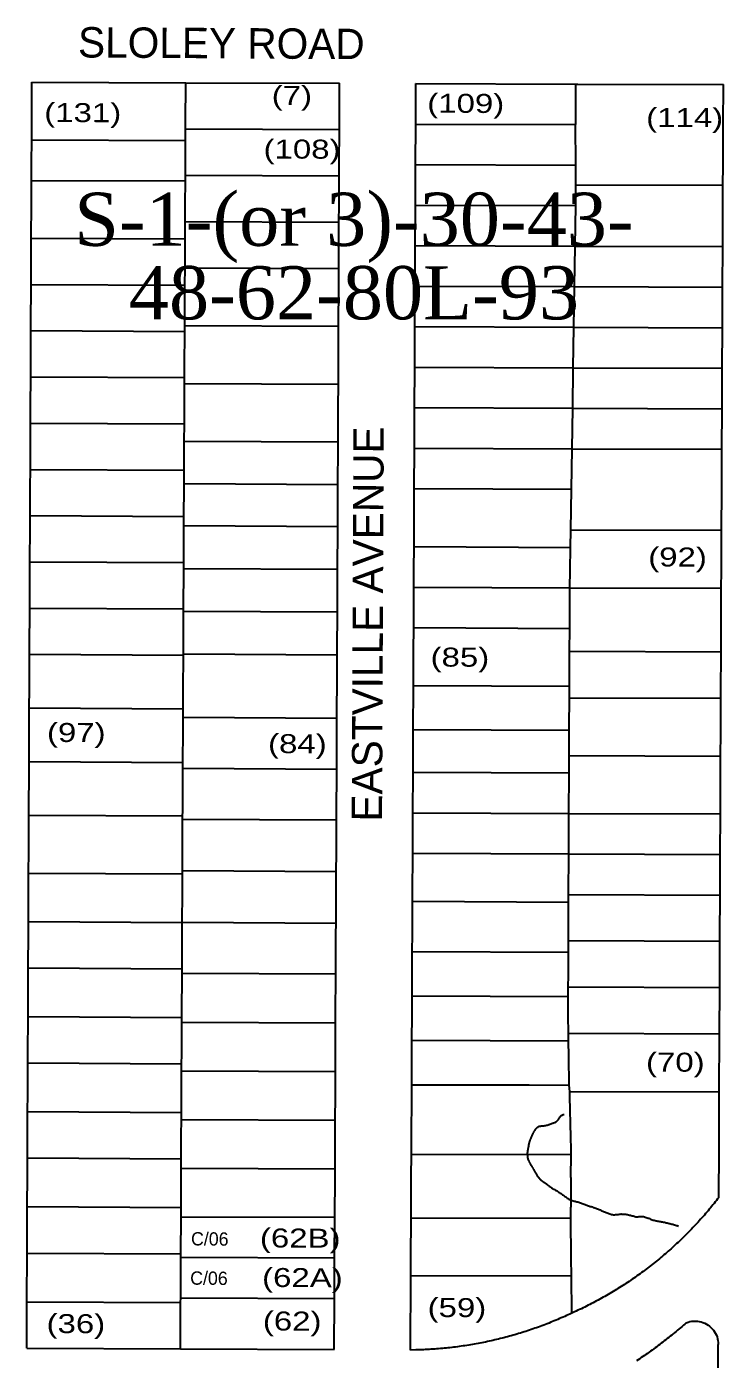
# Model space of a CAD drawing. Header units: millimetres. Extents: x 1745962 to 1749233, y 4525379 to 4529927.
# Drawn here: x 1747136.4 to 1747320, y 4527129 to 4527480.2 of the extents above; entities that cross this region are included whole.
import ezdxf
from ezdxf.enums import TextEntityAlignment as Align

# ---------------------------------------------------------------- set-up
doc = ezdxf.new("R2010")
doc.units = ezdxf.units.MM
doc.header["$LTSCALE"] = 10
doc.header["$MEASUREMENT"] = 0
for name, color, linetype in [('AROLL_ADDRESS', 44, 'Continuous'), ('AROLL_LOTS', 8, 'Continuous'), ('AROLL_ROADS', 7, 'Continuous'), ('CONSENT_AROLL', 8, 'Continuous'), ('WATER', 5, 'Continuous'), ('ZONING_STANDARDS', 140, 'Continuous')]:
    doc.layers.add(name, color=color, linetype=linetype)
doc.styles.add('DUTCH', font='dutcheb.ttf')
doc.styles.add('Univers Condensed', font='UNVR57W.TTF')
doc.styles.add('Univers Light Condensed', font='unvr47a.ttf')

msp = doc.modelspace()

# ---------------------------------------------------------------- linework, layer by layer
at = {"layer": 'AROLL_LOTS'}
for p, q in [((1747137.81, 4527454.95), (1747137.85, 4527465.6)), ((1747137.85, 4527465.6), (1747178.38, 4527465.45)), ((1747178.33, 4527454.79), (1747178.38, 4527465.45)), ((1747178.38, 4527465.45), (1747218.9, 4527465.3)), ((1747218.86, 4527454.64), (1747218.9, 4527465.3)), ((1747238.97, 4527454.56), (1747239.02, 4527465.23)), ((1747239.02, 4527465.23), (1747281.02, 4527465.06)), ((1747281.02, 4527465.06), (1747281.63, 4527465.06)), ((1747281.02, 4527465.06), (1747281.06, 4527454.41)), ((1747281.63, 4527465.06), (1747320.01, 4527464.96)), ((1747319.97, 4527454.29), (1747320.01, 4527464.96)), ((1747137.78, 4527450.38), (1747137.81, 4527454.95)), ((1747178.31, 4527450.23), (1747178.32, 4527453.27)), ((1747178.32, 4527453.27), (1747178.33, 4527454.79)), ((1747178.32, 4527453.27), (1747218.85, 4527453.11)), ((1747218.85, 4527453.11), (1747218.86, 4527454.64)), ((1747238.93, 4527443.89), (1747238.97, 4527454.56)), ((1747238.97, 4527454.56), (1747281.06, 4527454.41)), ((1747281.12, 4527443.76), (1747281.06, 4527454.41)), ((1747319.93, 4527443.62), (1747319.97, 4527454.29)), ((1747137.75, 4527444.29), (1747137.78, 4527450.38)), ((1747137.78, 4527450.38), (1747178.31, 4527450.23)), ((1747178.28, 4527444.13), (1747178.31, 4527450.23)), ((1747218.81, 4527443.97), (1747218.85, 4527453.11)), ((1747137.74, 4527439.72), (1747137.75, 4527444.29)), ((1747178.28, 4527441.08), (1747178.28, 4527444.13)), ((1747218.8, 4527440.93), (1747218.81, 4527443.97)), ((1747238.88, 4527433.23), (1747238.93, 4527443.89)), ((1747238.93, 4527443.89), (1747281.12, 4527443.76)), ((1747281.12, 4527438.55), (1747281.12, 4527443.76)), ((1747319.9, 4527438.44), (1747319.93, 4527443.62)), ((1747137.71, 4527433.64), (1747137.74, 4527439.72)), ((1747137.74, 4527439.72), (1747178.27, 4527439.57)), ((1747178.24, 4527433.47), (1747178.27, 4527439.57)), ((1747178.27, 4527439.57), (1747178.28, 4527441.08)), ((1747178.28, 4527441.08), (1747218.8, 4527440.93)), ((1747218.76, 4527433.31), (1747218.8, 4527440.93)), ((1747281.12, 4527438.55), (1747319.9, 4527438.44)), ((1747281.12, 4527433.09), (1747281.12, 4527438.55)), ((1747319.88, 4527432.95), (1747319.9, 4527438.44)), ((1747137.67, 4527424.51), (1747137.71, 4527433.64)), ((1747178.22, 4527428.91), (1747178.24, 4527433.47)), ((1747218.74, 4527428.74), (1747218.76, 4527433.31)), ((1747238.84, 4527422.56), (1747238.88, 4527433.23)), ((1747238.88, 4527433.23), (1747281.12, 4527433.09)), ((1747281.01, 4527422.41), (1747281.12, 4527433.09)), ((1747319.84, 4527422.28), (1747319.88, 4527432.95)), ((1747178.2, 4527424.34), (1747178.22, 4527428.91)), ((1747178.22, 4527428.91), (1747218.74, 4527428.74)), ((1747218.72, 4527422.65), (1747218.74, 4527428.74)), ((1747137.62, 4527412.34), (1747137.67, 4527422.99)), ((1747137.67, 4527424.51), (1747178.2, 4527424.34)), ((1747137.67, 4527422.99), (1747137.67, 4527424.51)), ((1747178.17, 4527416.73), (1747178.19, 4527422.82)), ((1747178.19, 4527422.82), (1747178.2, 4527424.34)), ((1747218.69, 4527416.56), (1747218.72, 4527422.65)), ((1747238.79, 4527411.9), (1747238.84, 4527422.56)), ((1747238.84, 4527422.56), (1747281.01, 4527422.41)), ((1747280.82, 4527411.75), (1747281.01, 4527422.41)), ((1747281.01, 4527422.41), (1747319.84, 4527422.28)), ((1747319.8, 4527411.61), (1747319.84, 4527422.28)), ((1747178.15, 4527412.16), (1747178.17, 4527416.73)), ((1747178.17, 4527416.73), (1747218.69, 4527416.56)), ((1747218.67, 4527411.99), (1747218.69, 4527416.56)), ((1747137.58, 4527401.68), (1747137.62, 4527412.34)), ((1747137.62, 4527412.34), (1747178.15, 4527412.16)), ((1747178.1, 4527401.51), (1747178.15, 4527412.16)), ((1747218.63, 4527401.32), (1747218.67, 4527411.99)), ((1747238.75, 4527401.23), (1747238.79, 4527411.9)), ((1747238.79, 4527411.9), (1747280.82, 4527411.75)), ((1747280.65, 4527401.08), (1747280.82, 4527411.75)), ((1747280.82, 4527411.75), (1747319.8, 4527411.61)), ((1747319.75, 4527400.93), (1747319.8, 4527411.61)), ((1747137.57, 4527400.16), (1747137.58, 4527401.68)), ((1747178.1, 4527401.51), (1747218.63, 4527401.32)), ((1747178.1, 4527399.98), (1747178.1, 4527401.51)), ((1747218.59, 4527390.66), (1747218.63, 4527401.32)), ((1747238.7, 4527390.56), (1747238.75, 4527401.23)), ((1747238.75, 4527401.23), (1747280.65, 4527401.08)), ((1747280.47, 4527390.41), (1747280.65, 4527401.08)), ((1747280.65, 4527401.08), (1747319.75, 4527400.93)), ((1747319.71, 4527390.27), (1747319.75, 4527400.93)), ((1747137.54, 4527391.03), (1747137.57, 4527400.16)), ((1747137.57, 4527400.16), (1747178.1, 4527399.98)), ((1747178.06, 4527390.85), (1747178.1, 4527399.98)), ((1747137.53, 4527387.99), (1747137.54, 4527391.03)), ((1747178.05, 4527387.81), (1747178.06, 4527390.85)), ((1747218.57, 4527386.09), (1747218.59, 4527390.66)), ((1747238.66, 4527379.9), (1747238.7, 4527390.56)), ((1747238.7, 4527390.56), (1747280.47, 4527390.41)), ((1747280.33, 4527379.74), (1747280.47, 4527390.41)), ((1747280.47, 4527390.41), (1747319.71, 4527390.27)), ((1747319.66, 4527379.6), (1747319.71, 4527390.27)), ((1747137.49, 4527380.38), (1747137.53, 4527387.99)), ((1747137.53, 4527387.99), (1747178.05, 4527387.81)), ((1747178.04, 4527386.28), (1747178.05, 4527387.81)), ((1747178.02, 4527380.19), (1747178.04, 4527386.28)), ((1747178.04, 4527386.28), (1747218.57, 4527386.09)), ((1747218.54, 4527380), (1747218.57, 4527386.09)), ((1747137.47, 4527375.81), (1747137.49, 4527380.38)), ((1747178, 4527375.62), (1747178.02, 4527380.19)), ((1747218.5, 4527370.86), (1747218.54, 4527380)), ((1747238.61, 4527369.23), (1747238.66, 4527379.9)), ((1747238.66, 4527379.9), (1747280.33, 4527379.74)), ((1747280.14, 4527369.08), (1747280.33, 4527379.74)), ((1747280.33, 4527379.74), (1747319.66, 4527379.6)), ((1747319.63, 4527368.93), (1747319.66, 4527379.6)), ((1747137.45, 4527369.72), (1747137.47, 4527375.81)), ((1747137.47, 4527375.81), (1747178, 4527375.62)), ((1747177.97, 4527371.05), (1747178, 4527375.62)), ((1747137.42, 4527363.64), (1747137.45, 4527369.72)), ((1747177.95, 4527363.44), (1747177.97, 4527369.53)), ((1747177.97, 4527371.05), (1747218.5, 4527370.86)), ((1747177.97, 4527369.53), (1747177.97, 4527371.05)), ((1747218.46, 4527359.69), (1747218.5, 4527369.34)), ((1747218.5, 4527369.34), (1747218.5, 4527370.86)), ((1747238.57, 4527358.56), (1747238.61, 4527369.23)), ((1747238.61, 4527369.23), (1747280.14, 4527369.08)), ((1747279.97, 4527358.41), (1747280.14, 4527369.08)), ((1747280.14, 4527369.08), (1747319.63, 4527368.93)), ((1747319.58, 4527358.26), (1747319.63, 4527368.93)), ((1747137.4, 4527359.08), (1747137.42, 4527363.64)), ((1747137.42, 4527363.64), (1747177.95, 4527363.44)), ((1747177.93, 4527359.88), (1747177.95, 4527363.44)), ((1747137.37, 4527351.46), (1747137.4, 4527359.08)), ((1747177.89, 4527351.26), (1747177.93, 4527358.87)), ((1747177.93, 4527359.88), (1747218.46, 4527359.69)), ((1747177.93, 4527358.87), (1747177.93, 4527359.88)), ((1747218.41, 4527348.62), (1747218.45, 4527358.67)), ((1747218.45, 4527358.67), (1747218.46, 4527359.69)), ((1747238.52, 4527347.9), (1747238.57, 4527358.56)), ((1747238.57, 4527358.56), (1747279.97, 4527358.41)), ((1747279.81, 4527347.74), (1747279.97, 4527358.41)), ((1747319.53, 4527347.59), (1747319.58, 4527358.26)), ((1747137.36, 4527348.42), (1747137.37, 4527351.46)), ((1747137.37, 4527351.46), (1747177.89, 4527351.26)), ((1747137.32, 4527339.29), (1747137.36, 4527348.42)), ((1747177.85, 4527339.08), (1747177.88, 4527348.21)), ((1747177.88, 4527348.82), (1747177.89, 4527351.26)), ((1747177.88, 4527348.82), (1747218.41, 4527348.62)), ((1747177.88, 4527348.21), (1747177.88, 4527348.82)), ((1747218.36, 4527337.35), (1747218.41, 4527348.01)), ((1747218.41, 4527348.01), (1747218.41, 4527348.62)), ((1747238.51, 4527343.33), (1747238.52, 4527347.9)), ((1747279.72, 4527343.09), (1747279.81, 4527347.74)), ((1747279.81, 4527347.74), (1747319.53, 4527347.59)), ((1747319.49, 4527336.92), (1747319.53, 4527347.59)), ((1747238.48, 4527337.23), (1747238.51, 4527343.33)), ((1747238.51, 4527343.33), (1747279.72, 4527343.09)), ((1747279.61, 4527337.08), (1747279.72, 4527343.09)), ((1747137.27, 4527327.12), (1747137.31, 4527337.76)), ((1747137.31, 4527337.76), (1747137.32, 4527339.29)), ((1747137.32, 4527339.29), (1747177.85, 4527339.08)), ((1747177.79, 4527326.9), (1747177.84, 4527337.56)), ((1747177.84, 4527337.56), (1747177.85, 4527339.08)), ((1747177.84, 4527337.56), (1747218.36, 4527337.35)), ((1747218.31, 4527326.69), (1747218.36, 4527337.35)), ((1747238.46, 4527332.66), (1747238.48, 4527337.23)), ((1747279.59, 4527332.42), (1747279.61, 4527337.08)), ((1747319.47, 4527332.35), (1747319.49, 4527336.92)), ((1747238.43, 4527326.56), (1747238.46, 4527332.66)), ((1747238.46, 4527332.66), (1747279.59, 4527332.42)), ((1747279.57, 4527326.41), (1747279.59, 4527332.42)), ((1747279.59, 4527332.42), (1747319.47, 4527332.35)), ((1747319.45, 4527326.24), (1747319.47, 4527332.35)), ((1747137.22, 4527316.46), (1747137.27, 4527327.12)), ((1747137.27, 4527327.12), (1747177.79, 4527326.9)), ((1747177.79, 4527326.29), (1747177.79, 4527326.9)), ((1747177.75, 4527316.24), (1747177.79, 4527326.29)), ((1747177.79, 4527326.29), (1747218.31, 4527326.08)), ((1747218.27, 4527316.03), (1747218.31, 4527326.08)), ((1747218.31, 4527326.08), (1747218.31, 4527326.69)), ((1747238.42, 4527321.99), (1747238.43, 4527326.56)), ((1747279.54, 4527321.76), (1747279.57, 4527326.41)), ((1747319.41, 4527315.58), (1747319.45, 4527326.24)), ((1747238.39, 4527315.9), (1747238.42, 4527321.99)), ((1747238.42, 4527321.99), (1747279.54, 4527321.76)), ((1747279.51, 4527315.74), (1747279.54, 4527321.76)), ((1747137.21, 4527314.94), (1747137.22, 4527316.46)), ((1747177.74, 4527315.02), (1747177.75, 4527316.24)), ((1747137.18, 4527305.81), (1747137.21, 4527314.94)), ((1747137.21, 4527314.94), (1747177.74, 4527314.72)), ((1747177.7, 4527305.59), (1747177.74, 4527314.72)), ((1747177.74, 4527315.02), (1747218.27, 4527314.8)), ((1747177.74, 4527314.72), (1747177.74, 4527315.02)), ((1747218.23, 4527305.36), (1747218.27, 4527314.8)), ((1747218.27, 4527314.8), (1747218.27, 4527316.03)), ((1747238.34, 4527306.76), (1747238.39, 4527315.9)), ((1747279.46, 4527306.53), (1747279.51, 4527315.74)), ((1747279.51, 4527315.74), (1747319.41, 4527315.58)), ((1747319.36, 4527304.91), (1747319.41, 4527315.58)), ((1747137.15, 4527300.83), (1747137.18, 4527305.81)), ((1747238.34, 4527306.76), (1747279.46, 4527306.53)), ((1747238.34, 4527305.23), (1747238.34, 4527306.76)), ((1747279.45, 4527305.06), (1747279.46, 4527306.53)), ((1747177.68, 4527302.84), (1747177.7, 4527305.59)), ((1747177.68, 4527300.61), (1747177.68, 4527302.84)), ((1747218.2, 4527298.05), (1747218.21, 4527302.62)), ((1747218.21, 4527302.62), (1747218.23, 4527305.36)), ((1747238.3, 4527296.09), (1747238.34, 4527305.23)), ((1747279.4, 4527295.85), (1747279.45, 4527303.49)), ((1747279.45, 4527303.49), (1747279.45, 4527305.06)), ((1747279.45, 4527303.49), (1747319.36, 4527303.38)), ((1747319.33, 4527294.24), (1747319.36, 4527303.38)), ((1747319.36, 4527303.38), (1747319.36, 4527304.91)), ((1747137.14, 4527295.14), (1747137.15, 4527300.83)), ((1747137.15, 4527300.83), (1747177.68, 4527300.61)), ((1747177.67, 4527298.27), (1747177.68, 4527300.61)), ((1747177.65, 4527294.91), (1747177.67, 4527298.27)), ((1747218.2, 4527298.05), (1747177.67, 4527298.27)), ((1747218.18, 4527294.7), (1747218.2, 4527298.05)), ((1747238.3, 4527295.17), (1747238.3, 4527296.09)), ((1747238.3, 4527295.17), (1747279.4, 4527294.94)), ((1747238.3, 4527294.56), (1747238.3, 4527295.17)), ((1747279.4, 4527294.94), (1747279.4, 4527295.85)), ((1747137.1, 4527286.71), (1747137.14, 4527295.14)), ((1747177.62, 4527286.48), (1747177.65, 4527294.91)), ((1747218.14, 4527284.64), (1747218.18, 4527294.7)), ((1747238.25, 4527283.9), (1747238.3, 4527294.56)), ((1747279.37, 4527288.26), (1747279.4, 4527294.4)), ((1747279.4, 4527294.4), (1747279.4, 4527294.94)), ((1747319.3, 4527288.15), (1747319.33, 4527294.24)), ((1747279.35, 4527283.73), (1747279.37, 4527288.26)), ((1747279.37, 4527288.26), (1747319.3, 4527288.15)), ((1747319.28, 4527283.57), (1747319.3, 4527288.15)), ((1747137.09, 4527284.47), (1747137.1, 4527286.71)), ((1747137.1, 4527286.71), (1747177.62, 4527286.48)), ((1747177.61, 4527284.86), (1747177.62, 4527286.48)), ((1747218.14, 4527284.64), (1747177.61, 4527284.86)), ((1747177.61, 4527284.25), (1747177.61, 4527284.86)), ((1747218.14, 4527284.03), (1747218.14, 4527284.64)), ((1747137.05, 4527273.81), (1747137.09, 4527284.47)), ((1747177.56, 4527273.58), (1747177.61, 4527284.25)), ((1747218.09, 4527273.36), (1747218.14, 4527284.03)), ((1747238.21, 4527273.23), (1747238.25, 4527283.9)), ((1747238.25, 4527283.9), (1747279.35, 4527283.73)), ((1747279.32, 4527273.06), (1747279.35, 4527283.73)), ((1747319.23, 4527272.9), (1747319.28, 4527283.57)), ((1747137, 4527263.14), (1747137.04, 4527272.59)), ((1747137.04, 4527272.59), (1747137.05, 4527273.81)), ((1747137.04, 4527272.59), (1747177.55, 4527272.37)), ((1747177.52, 4527262.91), (1747177.55, 4527271.45)), ((1747177.55, 4527272.37), (1747177.56, 4527273.58)), ((1747177.55, 4527271.45), (1747177.55, 4527272.37)), ((1747218.09, 4527271.23), (1747177.55, 4527271.45)), ((1747218.05, 4527262.7), (1747218.09, 4527271.23)), ((1747218.09, 4527271.23), (1747218.09, 4527273.36)), ((1747238.16, 4527262.57), (1747238.21, 4527273.23)), ((1747238.21, 4527273.23), (1747279.32, 4527273.06)), ((1747279.29, 4527262.39), (1747279.32, 4527273.06)), ((1747279.32, 4527273.06), (1747319.23, 4527272.9)), ((1747319.19, 4527262.23), (1747319.23, 4527272.9)), ((1747136.97, 4527257.35), (1747137, 4527263.14)), ((1747177.49, 4527257.89), (1747177.52, 4527262.91)), ((1747218.02, 4527257.67), (1747218.05, 4527262.7)), ((1747238.12, 4527251.9), (1747238.16, 4527262.57)), ((1747238.16, 4527262.57), (1747279.29, 4527262.39)), ((1747279.23, 4527251.73), (1747279.29, 4527262.39)), ((1747279.29, 4527262.39), (1747319.19, 4527262.23)), ((1747319.15, 4527251.55), (1747319.19, 4527262.23)), ((1747136.96, 4527252.47), (1747136.97, 4527257.35)), ((1747136.97, 4527257.35), (1747177.49, 4527257.13)), ((1747177.47, 4527252.25), (1747177.49, 4527257.13)), ((1747218.02, 4527257.67), (1747177.49, 4527257.89)), ((1747177.49, 4527257.13), (1747177.49, 4527257.89)), ((1747218, 4527252.03), (1747218.02, 4527257.67)), ((1747136.91, 4527244.55), (1747136.96, 4527252.47)), ((1747177.44, 4527244.33), (1747177.47, 4527252.25)), ((1747217.97, 4527244.1), (1747218, 4527252.03)), ((1747238.07, 4527241.23), (1747238.11, 4527249.92)), ((1747238.11, 4527249.92), (1747238.12, 4527251.9)), ((1747238.11, 4527249.92), (1747279.22, 4527249.68)), ((1747279.21, 4527241.07), (1747279.22, 4527249.68)), ((1747279.22, 4527249.68), (1747279.23, 4527251.73)), ((1747279.23, 4527251.73), (1747319.15, 4527251.55)), ((1747319.11, 4527240.9), (1747319.15, 4527251.55)), ((1747136.91, 4527244.55), (1747177.44, 4527244.33)), ((1747136.91, 4527241.81), (1747136.91, 4527244.55)), ((1747177.43, 4527241.58), (1747177.44, 4527244.33)), ((1747217.97, 4527244.1), (1747177.44, 4527244.33)), ((1747217.95, 4527241.36), (1747217.97, 4527244.1)), ((1747136.87, 4527232.36), (1747136.91, 4527241.81)), ((1747177.38, 4527232.14), (1747177.43, 4527241.58)), ((1747217.91, 4527230.7), (1747217.95, 4527241.36)), ((1747238.05, 4527236.66), (1747238.07, 4527241.23)), ((1747279.2, 4527236.49), (1747279.21, 4527239.54)), ((1747279.21, 4527239.54), (1747279.21, 4527241.07)), ((1747279.21, 4527239.54), (1747319.09, 4527239.37)), ((1747319.06, 4527230.23), (1747319.09, 4527239.37)), ((1747319.09, 4527239.37), (1747319.11, 4527240.9)), ((1747238.03, 4527230.57), (1747238.05, 4527236.66)), ((1747238.05, 4527236.66), (1747279.2, 4527236.49)), ((1747279.17, 4527230.4), (1747279.2, 4527236.49)), ((1747136.87, 4527232.36), (1747177.38, 4527232.14)), ((1747136.87, 4527231.14), (1747136.87, 4527232.36)), ((1747177.38, 4527230.92), (1747177.38, 4527232.14)), ((1747136.82, 4527220.46), (1747136.87, 4527231.14)), ((1747177.33, 4527220.24), (1747177.38, 4527230.92)), ((1747217.91, 4527230.7), (1747177.38, 4527230.92)), ((1747217.86, 4527220.03), (1747217.91, 4527230.7)), ((1747238.01, 4527224.98), (1747238.03, 4527230.57)), ((1747279.16, 4527227.35), (1747279.17, 4527230.4)), ((1747319.05, 4527227.18), (1747319.06, 4527230.23)), ((1747237.98, 4527219.9), (1747238.01, 4527224.98)), ((1747238.01, 4527224.98), (1747279.15, 4527224.81)), ((1747279.15, 4527224.81), (1747279.16, 4527227.35)), ((1747279.16, 4527227.35), (1747319.05, 4527227.18)), ((1747319, 4527214.98), (1747319.05, 4527227.18)), ((1747279.12, 4527219.73), (1747279.15, 4527224.81)), ((1747136.78, 4527209.78), (1747136.81, 4527219.54)), ((1747136.81, 4527219.54), (1747136.82, 4527220.46)), ((1747136.81, 4527219.54), (1747177.33, 4527219.33)), ((1747177.29, 4527209.57), (1747177.33, 4527218.1)), ((1747177.33, 4527219.33), (1747177.33, 4527220.24)), ((1747177.33, 4527218.1), (1747177.33, 4527219.33)), ((1747177.33, 4527218.1), (1747217.86, 4527217.9)), ((1747217.86, 4527217.9), (1747217.86, 4527220.03)), ((1747237.95, 4527213.3), (1747237.98, 4527219.9)), ((1747279.19, 4527215.16), (1747279.12, 4527219.73)), ((1747217.83, 4527209.35), (1747217.86, 4527217.9)), ((1747279.19, 4527215.16), (1747319, 4527214.98)), ((1747279.23, 4527213.12), (1747279.19, 4527215.16)), ((1747318.94, 4527199.72), (1747319, 4527214.98)), ((1747237.94, 4527209.23), (1747237.95, 4527213.3)), ((1747237.95, 4527213.3), (1747279.23, 4527213.12)), ((1747279.29, 4527209.06), (1747279.23, 4527213.12)), ((1747136.76, 4527207.34), (1747136.78, 4527209.78)), ((1747177.28, 4527207.12), (1747177.29, 4527209.57)), ((1747217.8, 4527205.09), (1747217.83, 4527209.35)), ((1747237.91, 4527201.62), (1747237.94, 4527209.23)), ((1747279.4, 4527201.53), (1747279.29, 4527209.06)), ((1747136.73, 4527199.1), (1747136.76, 4527207.34)), ((1747136.76, 4527207.34), (1747177.28, 4527207.12)), ((1747177.25, 4527198.89), (1747177.27, 4527205.3)), ((1747177.27, 4527205.3), (1747177.28, 4527207.12)), ((1747177.27, 4527205.3), (1747217.8, 4527205.09)), ((1747217.78, 4527198.69), (1747217.8, 4527205.09)), ((1747237.89, 4527198.58), (1747237.91, 4527201.62)), ((1747237.91, 4527201.62), (1747268.85, 4527201.55)), ((1747268.85, 4527201.55), (1747279.4, 4527201.53)), ((1747279.55, 4527199.85), (1747279.4, 4527201.53)), ((1747136.71, 4527194.52), (1747136.73, 4527199.1)), ((1747177.23, 4527194.31), (1747177.25, 4527198.89)), ((1747217.75, 4527192.29), (1747217.78, 4527198.69)), ((1747237.85, 4527187.91), (1747237.89, 4527198.58)), ((1747279.55, 4527199.85), (1747318.94, 4527199.72)), ((1747279.57, 4527198.48), (1747279.55, 4527199.85)), ((1747279.81, 4527187.82), (1747279.57, 4527198.48)), ((1747318.88, 4527184.49), (1747318.94, 4527199.72)), ((1747136.69, 4527188.41), (1747136.71, 4527194.52)), ((1747136.71, 4527194.52), (1747177.23, 4527194.31)), ((1747177.22, 4527192.49), (1747177.23, 4527194.31)), ((1747177.2, 4527188.22), (1747177.22, 4527192.49)), ((1747177.22, 4527192.49), (1747217.75, 4527192.29)), ((1747217.74, 4527188.02), (1747217.75, 4527192.29)), ((1747136.66, 4527182.32), (1747136.69, 4527188.41)), ((1747177.18, 4527182.12), (1747177.2, 4527188.22)), ((1747217.69, 4527179.49), (1747217.74, 4527188.02)), ((1747237.83, 4527183.33), (1747237.85, 4527187.91)), ((1747279.88, 4527184.63), (1747279.81, 4527187.82)), ((1747237.8, 4527177.24), (1747237.83, 4527183.33)), ((1747237.83, 4527183.33), (1747279.88, 4527183.25)), ((1747279.85, 4527177.15), (1747279.88, 4527183.25)), ((1747279.88, 4527183.25), (1747279.88, 4527184.63)), ((1747318.82, 4527171.94), (1747318.88, 4527184.49)), ((1747136.64, 4527177.74), (1747136.66, 4527182.32)), ((1747136.66, 4527182.32), (1747177.18, 4527182.12)), ((1747177.16, 4527177.54), (1747177.17, 4527179.67)), ((1747177.17, 4527179.67), (1747177.18, 4527182.12)), ((1747177.17, 4527179.67), (1747217.69, 4527179.49)), ((1747217.69, 4527177.35), (1747217.69, 4527179.49)), ((1747136.6, 4527169.5), (1747136.64, 4527177.74)), ((1747177.13, 4527169.31), (1747177.16, 4527177.54)), ((1747217.65, 4527166.69), (1747217.69, 4527177.35)), ((1747237.76, 4527166.58), (1747237.8, 4527177.24)), ((1747279.85, 4527177.15), (1747279.81, 4527169.39)), ((1747136.6, 4527169.5), (1747177.13, 4527169.31)), ((1747136.6, 4527167.05), (1747136.6, 4527169.5)), ((1747177.12, 4527166.86), (1747177.13, 4527169.31)), ((1747279.83, 4527166.49), (1747279.81, 4527169.39)), ((1747136.55, 4527157.28), (1747136.6, 4527167.05)), ((1747177.08, 4527157.1), (1747177.12, 4527166.86)), ((1747177.12, 4527166.86), (1747217.65, 4527166.69)), ((1747217.6, 4527156.01), (1747217.65, 4527166.69)), ((1747237.71, 4527155.91), (1747237.76, 4527166.58)), ((1747237.76, 4527166.58), (1747279.83, 4527166.49)), ((1747279.92, 4527155.82), (1747279.83, 4527166.49)), ((1747136.51, 4527145.68), (1747136.55, 4527156.37)), ((1747136.55, 4527157.28), (1747177.08, 4527157.1)), ((1747136.55, 4527156.37), (1747136.55, 4527157.28)), ((1747177.03, 4527145.52), (1747177.07, 4527156.2)), ((1747177.07, 4527156.2), (1747177.08, 4527157.1)), ((1747217.55, 4527145.34), (1747217.6, 4527156.01)), ((1747237.7, 4527151.34), (1747237.71, 4527155.91)), ((1747279.96, 4527151.25), (1747279.92, 4527155.82)), ((1747237.62, 4527131.75), (1747237.7, 4527151.34)), ((1747237.7, 4527151.34), (1747279.96, 4527151.25)), ((1747280.05, 4527141.45), (1747279.96, 4527151.25)), ((1747136.45, 4527132.27), (1747136.5, 4527144.47)), ((1747136.5, 4527144.47), (1747136.51, 4527145.68)), ((1747136.5, 4527144.47), (1747177.02, 4527144.3)), ((1747176.97, 4527132.06), (1747177.02, 4527144.3)), ((1747177.02, 4527144.3), (1747177.03, 4527145.52)), ((1747177.03, 4527145.52), (1747217.55, 4527145.34)), ((1747217.5, 4527131.85), (1747217.55, 4527145.34)), ((1747280.6, 4527141.69), (1747280.05, 4527141.45)), ((1747136.45, 4527132.27), (1747176.97, 4527132.06)), ((1747176.97, 4527132.06), (1747217.5, 4527131.85)), ((1747318.56, 4527108.82), (1747318.66, 4527133.21))]:
    msp.add_line(p, q, dxfattribs=at)
for points in [[(1747316.62, 4527169.2), (1747316.31, 4527168.82), (1747315.99, 4527168.43), (1747315.66, 4527168.05), (1747315.33, 4527167.67), (1747315.01, 4527167.29), (1747314.68, 4527166.92), (1747314.34, 4527166.55), (1747314.01, 4527166.18), (1747313.67, 4527165.8), (1747313.34, 4527165.43), (1747313, 4527165.07), (1747312.66, 4527164.7), (1747312.32, 4527164.34), (1747311.97, 4527163.97), (1747311.63, 4527163.61), (1747311.28, 4527163.26), (1747310.93, 4527162.89), (1747310.58, 4527162.54), (1747310.23, 4527162.19), (1747309.87, 4527161.83), (1747309.51, 4527161.48), (1747309.15, 4527161.13), (1747308.8, 4527160.79), (1747308.44, 4527160.44), (1747308.07, 4527160.1), (1747307.7, 4527159.76), (1747307.34, 4527159.42), (1747306.97, 4527159.08), (1747306.6, 4527158.74), (1747306.23, 4527158.41), (1747305.85, 4527158.08), (1747305.48, 4527157.75), (1747305.1, 4527157.42), (1747304.73, 4527157.09), (1747304.35, 4527156.77), (1747303.96, 4527156.44), (1747303.58, 4527156.12), (1747303.2, 4527155.8), (1747302.81, 4527155.49), (1747302.42, 4527155.17), (1747302.03, 4527154.86), (1747301.64, 4527154.54), (1747301.24, 4527154.24), (1747300.86, 4527153.93), (1747300.46, 4527153.62), (1747300.06, 4527153.32), (1747299.66, 4527153.02), (1747299.26, 4527152.71), (1747298.86, 4527152.42), (1747298.45, 4527152.12), (1747298.06, 4527151.82), (1747297.64, 4527151.54), (1747297.24, 4527151.25), (1747296.83, 4527150.96), (1747296.42, 4527150.68), (1747296.01, 4527150.39), (1747295.6, 4527150.11), (1747295.18, 4527149.82), (1747294.76, 4527149.55), (1747294.35, 4527149.28), (1747293.93, 4527149), (1747293.51, 4527148.73), (1747293.09, 4527148.47), (1747292.66, 4527148.19), (1747292.24, 4527147.93), (1747291.82, 4527147.66), (1747291.39, 4527147.4), (1747290.96, 4527147.15), (1747290.53, 4527146.89), (1747290.1, 4527146.63), (1747289.68, 4527146.38), (1747289.24, 4527146.13), (1747288.81, 4527145.88), (1747288.38, 4527145.64), (1747287.93, 4527145.4), (1747287.49, 4527145.16), (1747287.06, 4527144.91), (1747286.62, 4527144.67), (1747286.18, 4527144.43), (1747285.73, 4527144.2), (1747285.29, 4527143.97), (1747284.85, 4527143.75), (1747284.4, 4527143.52), (1747283.95, 4527143.29), (1747283.51, 4527143.07), (1747283.06, 4527142.85), (1747282.6, 4527142.63), (1747282.15, 4527142.42), (1747281.7, 4527142.2), (1747281.25, 4527142), (1747280.6, 4527141.69)], [(1747318.82, 4527171.94), (1747318.51, 4527171.54), (1747318.2, 4527171.15), (1747317.89, 4527170.76), (1747317.58, 4527170.37), (1747317.27, 4527169.98), (1747316.96, 4527169.6), (1747316.62, 4527169.2)], [(1747280.05, 4527141.45), (1747279.59, 4527141.23), (1747279.14, 4527141.03), (1747278.69, 4527140.81), (1747278.23, 4527140.61), (1747277.78, 4527140.4), (1747277.32, 4527140.2), (1747276.86, 4527140.01), (1747276.4, 4527139.81), (1747275.94, 4527139.61), (1747275.47, 4527139.42), (1747275.01, 4527139.23), (1747274.55, 4527139.05), (1747274.08, 4527138.86), (1747273.62, 4527138.68), (1747273.15, 4527138.5), (1747272.69, 4527138.32), (1747272.22, 4527138.14), (1747271.74, 4527137.97), (1747271.28, 4527137.8), (1747270.81, 4527137.62), (1747270.34, 4527137.47), (1747269.86, 4527137.3), (1747269.39, 4527137.13), (1747268.92, 4527136.97), (1747268.44, 4527136.82), (1747267.97, 4527136.66), (1747267.49, 4527136.51), (1747267.01, 4527136.36), (1747266.54, 4527136.22), (1747266.06, 4527136.06), (1747265.58, 4527135.93), (1747265.1, 4527135.79), (1747264.62, 4527135.64), (1747264.14, 4527135.51), (1747263.66, 4527135.37), (1747263.17, 4527135.24), (1747262.69, 4527135.12), (1747262.21, 4527134.99), (1747261.72, 4527134.86), (1747261.23, 4527134.74), (1747260.76, 4527134.62), (1747260.27, 4527134.5), (1747259.78, 4527134.39), (1747259.29, 4527134.28), (1747258.8, 4527134.17), (1747258.32, 4527134.06), (1747257.83, 4527133.96), (1747257.33, 4527133.85), (1747256.85, 4527133.75), (1747256.36, 4527133.65), (1747255.87, 4527133.56), (1747255.37, 4527133.46), (1747254.88, 4527133.38), (1747254.39, 4527133.29), (1747253.9, 4527133.2), (1747253.41, 4527133.12), (1747252.91, 4527133.03), (1747252.42, 4527132.96), (1747251.92, 4527132.88), (1747251.43, 4527132.81), (1747250.94, 4527132.74), (1747250.44, 4527132.67), (1747249.94, 4527132.61), (1747249.45, 4527132.54), (1747248.95, 4527132.48), (1747248.45, 4527132.42), (1747247.96, 4527132.36), (1747247.46, 4527132.31), (1747246.97, 4527132.26), (1747246.47, 4527132.21), (1747245.97, 4527132.16), (1747245.47, 4527132.12), (1747244.97, 4527132.08), (1747244.47, 4527132.04), (1747243.98, 4527132.01), (1747243.47, 4527131.98), (1747242.98, 4527131.94), (1747242.48, 4527131.91), (1747241.98, 4527131.88), (1747241.48, 4527131.86), (1747240.98, 4527131.84), (1747240.48, 4527131.82), (1747239.99, 4527131.8), (1747239.48, 4527131.79), (1747238.98, 4527131.78), (1747237.62, 4527131.75)], [(1747310.25, 4527138.92), (1747309.87, 4527138.59), (1747309.49, 4527138.26), (1747309.12, 4527137.94), (1747308.73, 4527137.61), (1747308.35, 4527137.29), (1747307.97, 4527136.97), (1747307.58, 4527136.65), (1747307.19, 4527136.33), (1747306.81, 4527136.02), (1747306.42, 4527135.7), (1747306.03, 4527135.39), (1747305.64, 4527135.07), (1747305.25, 4527134.76), (1747304.86, 4527134.45), (1747304.46, 4527134.15), (1747304.06, 4527133.84), (1747303.67, 4527133.54), (1747303.27, 4527133.23), (1747302.87, 4527132.94), (1747302.47, 4527132.63), (1747302.07, 4527132.34), (1747301.66, 4527132.04), (1747301.26, 4527131.75), (1747300.85, 4527131.46), (1747300.45, 4527131.16), (1747300.04, 4527130.87), (1747299.63, 4527130.59), (1747299.22, 4527130.3), (1747298.8, 4527130.02), (1747298.39, 4527129.74), (1747297.98, 4527129.46), (1747297.57, 4527129.18), (1747297.15, 4527128.9)], [(1747310.25, 4527138.92), (1747310.71, 4527139.09), (1747311.2, 4527139.22), (1747311.69, 4527139.32), (1747312.19, 4527139.36), (1747312.68, 4527139.38), (1747313.19, 4527139.35), (1747313.68, 4527139.28), (1747314.17, 4527139.17), (1747314.64, 4527139.02), (1747315.11, 4527138.82), (1747315.55, 4527138.6), (1747315.97, 4527138.33), (1747316.38, 4527138.04), (1747316.75, 4527137.71), (1747317.1, 4527137.35), (1747317.42, 4527136.97), (1747317.7, 4527136.56), (1747317.96, 4527136.13), (1747318.17, 4527135.67), (1747318.35, 4527135.21), (1747318.48, 4527134.73), (1747318.58, 4527134.23), (1747318.64, 4527133.75), (1747318.66, 4527133.21)]]:
    msp.add_lwpolyline(points, dxfattribs=at)
at = {"layer": 'CONSENT_AROLL'}
msp.add_line((1747177.07, 4527156.19), (1747217.6, 4527156.01), dxfattribs=at)
at = {"layer": 'WATER'}
for points in [[(1747278.03, 4527193.7), (1747277.97, 4527193.71), (1747277.91, 4527193.7), (1747277.84, 4527193.7), (1747277.78, 4527193.68), (1747277.73, 4527193.65), (1747277.68, 4527193.63), (1747277.62, 4527193.6), (1747277.56, 4527193.58), (1747277.5, 4527193.54), (1747277.44, 4527193.52), (1747277.39, 4527193.49), (1747277.33, 4527193.46), (1747277.28, 4527193.44), (1747277.23, 4527193.4), (1747277.18, 4527193.35), (1747277.13, 4527193.32), (1747277.08, 4527193.28), (1747277.04, 4527193.23), (1747276.99, 4527193.19), (1747276.96, 4527193.14), (1747276.92, 4527193.09), (1747276.88, 4527193.04), (1747276.85, 4527192.98), (1747276.81, 4527192.93), (1747276.78, 4527192.88), (1747276.76, 4527192.82), (1747276.72, 4527192.77), (1747276.68, 4527192.72), (1747276.64, 4527192.67), (1747276.61, 4527192.62), (1747276.58, 4527192.56), (1747276.55, 4527192.51), (1747276.52, 4527192.46), (1747276.48, 4527192.41), (1747276.45, 4527192.35), (1747276.42, 4527192.3), (1747276.38, 4527192.25), (1747276.33, 4527192.2), (1747276.3, 4527192.15), (1747276.26, 4527192.11), (1747276.21, 4527192.06), (1747276.18, 4527192.01), (1747276.13, 4527191.97), (1747276.09, 4527191.92), (1747276.04, 4527191.88), (1747275.99, 4527191.85), (1747275.94, 4527191.81), (1747275.89, 4527191.77), (1747275.83, 4527191.74), (1747275.78, 4527191.7), (1747275.73, 4527191.67), (1747275.67, 4527191.63), (1747275.62, 4527191.6), (1747275.57, 4527191.58), (1747275.5, 4527191.56), (1747275.45, 4527191.54), (1747275.39, 4527191.52), (1747275.33, 4527191.5), (1747275.28, 4527191.47), (1747275.21, 4527191.46), (1747275.15, 4527191.44), (1747275.1, 4527191.42), (1747275.04, 4527191.4), (1747274.98, 4527191.39), (1747274.92, 4527191.36), (1747274.86, 4527191.34), (1747274.8, 4527191.32), (1747274.74, 4527191.29), (1747274.68, 4527191.27), (1747274.62, 4527191.25), (1747274.57, 4527191.23), (1747274.51, 4527191.21), (1747274.45, 4527191.19), (1747274.39, 4527191.17), (1747274.33, 4527191.15), (1747274.28, 4527191.12), (1747274.21, 4527191.1), (1747274.15, 4527191.08), (1747274.1, 4527191.05), (1747274.04, 4527191.03), (1747273.98, 4527191.01), (1747273.92, 4527190.99), (1747273.87, 4527190.97), (1747273.81, 4527190.94), (1747273.75, 4527190.93), (1747273.69, 4527190.91), (1747273.62, 4527190.9), (1747273.57, 4527190.88), (1747273.5, 4527190.87), (1747273.44, 4527190.86), (1747273.38, 4527190.83), (1747273.32, 4527190.83), (1747273.25, 4527190.82), (1747273.2, 4527190.81), (1747273.14, 4527190.78), (1747273.07, 4527190.77), (1747273.02, 4527190.77), (1747272.95, 4527190.76), (1747272.9, 4527190.74), (1747272.83, 4527190.73), (1747272.76, 4527190.72), (1747272.71, 4527190.71), (1747272.64, 4527190.71), (1747272.58, 4527190.7), (1747272.52, 4527190.69), (1747272.46, 4527190.69), (1747272.4, 4527190.69), (1747272.33, 4527190.68), (1747272.27, 4527190.68), (1747272.21, 4527190.66), (1747272.15, 4527190.66), (1747272.08, 4527190.65), (1747272.02, 4527190.65), (1747271.96, 4527190.65), (1747271.9, 4527190.64), (1747271.84, 4527190.63), (1747271.77, 4527190.62), (1747271.72, 4527190.62), (1747271.65, 4527190.61), (1747271.59, 4527190.61), (1747271.53, 4527190.59), (1747271.46, 4527190.58), (1747271.4, 4527190.58), (1747271.35, 4527190.55), (1747271.3, 4527190.52), (1747271.24, 4527190.48), (1747271.19, 4527190.45), (1747271.14, 4527190.41), (1747271.09, 4527190.38), (1747271.03, 4527190.35), (1747270.98, 4527190.31), (1747270.93, 4527190.28), (1747270.86, 4527190.23)], [(1747270.86, 4527190.23), (1747270.78, 4527190.16), (1747270.69, 4527190.06), (1747270.61, 4527189.97), (1747270.53, 4527189.87), (1747270.45, 4527189.78), (1747270.37, 4527189.67), (1747270.29, 4527189.57), (1747270.21, 4527189.48), (1747270.14, 4527189.38), (1747270.06, 4527189.28), (1747270.01, 4527189.17), (1747269.95, 4527189.06), (1747269.9, 4527188.94), (1747269.85, 4527188.83), (1747269.8, 4527188.72), (1747269.74, 4527188.6), (1747269.68, 4527188.5), (1747269.64, 4527188.37), (1747269.58, 4527188.27), (1747269.53, 4527188.16), (1747269.48, 4527188.04), (1747269.42, 4527187.93), (1747269.37, 4527187.81), (1747269.32, 4527187.7), (1747269.3, 4527187.58), (1747269.25, 4527187.46), (1747269.2, 4527187.35), (1747269.14, 4527187.23), (1747269.1, 4527187.12), (1747269.05, 4527187), (1747269.02, 4527186.88), (1747268.97, 4527186.76), (1747268.93, 4527186.65), (1747268.88, 4527186.52), (1747268.85, 4527186.41), (1747268.81, 4527186.29), (1747268.77, 4527186.17), (1747268.74, 4527186.04), (1747268.72, 4527185.93), (1747268.7, 4527185.8), (1747268.68, 4527185.68), (1747268.67, 4527185.56), (1747268.65, 4527185.43), (1747268.63, 4527185.3), (1747268.61, 4527185.18), (1747268.59, 4527185.06), (1747268.57, 4527184.94), (1747268.54, 4527184.82), (1747268.52, 4527184.69), (1747268.5, 4527184.57), (1747268.48, 4527184.44), (1747268.45, 4527184.32), (1747268.44, 4527184.2), (1747268.41, 4527184.08), (1747268.39, 4527183.96), (1747268.37, 4527183.83), (1747268.34, 4527183.71), (1747268.33, 4527183.59), (1747268.33, 4527183.46), (1747268.34, 4527183.33), (1747268.36, 4527183.21), (1747268.37, 4527183.08), (1747268.38, 4527182.97), (1747268.39, 4527182.84), (1747268.4, 4527182.72), (1747268.41, 4527182.59), (1747268.43, 4527182.47), (1747268.44, 4527182.34), (1747268.46, 4527182.22), (1747268.47, 4527182.1), (1747268.51, 4527181.97), (1747268.55, 4527181.85), (1747268.6, 4527181.74), (1747268.66, 4527181.63), (1747268.72, 4527181.52), (1747268.78, 4527181.41), (1747268.84, 4527181.3), (1747268.91, 4527181.2), (1747268.97, 4527181.08), (1747269.02, 4527180.97), (1747269.08, 4527180.86), (1747269.13, 4527180.75), (1747269.19, 4527180.64), (1747269.25, 4527180.53), (1747269.31, 4527180.42), (1747269.38, 4527180.32), (1747269.45, 4527180.21), (1747269.52, 4527180.11), (1747269.59, 4527180), (1747269.65, 4527179.9), (1747269.73, 4527179.79), (1747269.79, 4527179.69), (1747269.85, 4527179.58), (1747269.91, 4527179.47), (1747269.98, 4527179.36), (1747270.04, 4527179.25), (1747270.1, 4527179.14), (1747270.16, 4527179.04), (1747270.22, 4527178.93), (1747270.29, 4527178.82), (1747270.35, 4527178.71), (1747270.41, 4527178.6), (1747270.47, 4527178.49), (1747270.53, 4527178.38), (1747270.59, 4527178.28), (1747270.65, 4527178.16), (1747270.7, 4527178.05), (1747270.76, 4527177.94), (1747270.83, 4527177.83)], [(1747270.83, 4527177.83), (1747270.87, 4527177.78), (1747270.91, 4527177.73), (1747270.94, 4527177.68), (1747270.97, 4527177.63), (1747271, 4527177.57), (1747271.05, 4527177.53), (1747271.09, 4527177.47), (1747271.13, 4527177.43), (1747271.16, 4527177.38), (1747271.2, 4527177.33), (1747271.25, 4527177.28), (1747271.29, 4527177.23), (1747271.32, 4527177.18), (1747271.36, 4527177.14), (1747271.4, 4527177.08), (1747271.45, 4527177.04), (1747271.48, 4527176.99), (1747271.52, 4527176.94), (1747271.56, 4527176.9), (1747271.61, 4527176.85), (1747271.64, 4527176.8), (1747271.7, 4527176.76), (1747271.73, 4527176.72), (1747271.78, 4527176.67), (1747271.83, 4527176.63), (1747271.87, 4527176.58), (1747271.92, 4527176.54), (1747271.96, 4527176.5), (1747272.01, 4527176.46), (1747272.06, 4527176.42), (1747272.11, 4527176.38), (1747272.15, 4527176.35), (1747272.2, 4527176.3), (1747272.25, 4527176.26), (1747272.3, 4527176.23), (1747272.36, 4527176.19), (1747272.41, 4527176.15), (1747272.46, 4527176.12), (1747272.51, 4527176.08), (1747272.56, 4527176.04), (1747272.61, 4527176.01), (1747272.68, 4527175.98)], [(1747272.68, 4527175.98), (1747272.88, 4527175.83), (1747273.09, 4527175.69), (1747273.3, 4527175.55), (1747273.49, 4527175.4), (1747273.68, 4527175.23), (1747273.89, 4527175.09), (1747274.08, 4527174.93), (1747274.29, 4527174.78), (1747274.48, 4527174.64), (1747274.69, 4527174.49), (1747274.89, 4527174.34), (1747275.1, 4527174.22), (1747275.33, 4527174.1), (1747275.54, 4527173.99), (1747275.77, 4527173.86), (1747275.98, 4527173.74), (1747276.2, 4527173.63), (1747276.42, 4527173.49), (1747276.61, 4527173.35), (1747276.82, 4527173.2), (1747277.03, 4527173.06), (1747277.24, 4527172.93), (1747277.44, 4527172.78), (1747277.65, 4527172.64), (1747277.86, 4527172.49), (1747278.05, 4527172.35), (1747278.26, 4527172.2), (1747278.47, 4527172.06), (1747278.67, 4527171.92), (1747278.87, 4527171.77), (1747279.08, 4527171.64), (1747279.3, 4527171.5), (1747279.51, 4527171.39), (1747279.74, 4527171.29), (1747279.98, 4527171.2), (1747280.21, 4527171.1), (1747280.45, 4527171.04), (1747280.7, 4527170.98), (1747280.94, 4527170.92), (1747281.18, 4527170.86), (1747281.42, 4527170.8), (1747281.67, 4527170.73), (1747281.91, 4527170.67), (1747282.15, 4527170.6), (1747282.38, 4527170.51), (1747282.62, 4527170.44), (1747282.85, 4527170.34), (1747283.09, 4527170.26), (1747283.33, 4527170.18), (1747283.56, 4527170.08), (1747283.78, 4527169.98), (1747284.02, 4527169.91), (1747284.25, 4527169.83), (1747284.49, 4527169.74), (1747284.73, 4527169.67), (1747284.96, 4527169.58), (1747285.2, 4527169.51), (1747285.44, 4527169.43), (1747285.67, 4527169.32), (1747285.91, 4527169.25), (1747286.14, 4527169.16), (1747286.37, 4527169.06), (1747286.61, 4527168.98), (1747286.84, 4527168.89), (1747287.08, 4527168.8), (1747287.31, 4527168.71), (1747287.54, 4527168.62), (1747287.78, 4527168.52), (1747288.01, 4527168.43), (1747288.24, 4527168.34), (1747288.46, 4527168.25), (1747288.69, 4527168.14), (1747288.93, 4527168.05), (1747289.15, 4527167.94), (1747289.39, 4527167.85), (1747289.63, 4527167.77), (1747289.86, 4527167.7), (1747290.1, 4527167.61), (1747290.34, 4527167.54), (1747290.58, 4527167.46), (1747290.82, 4527167.39), (1747291.06, 4527167.37), (1747291.32, 4527167.38), (1747291.56, 4527167.4), (1747291.81, 4527167.43), (1747292.06, 4527167.45), (1747292.31, 4527167.47), (1747292.56, 4527167.5), (1747292.8, 4527167.54), (1747293.05, 4527167.57), (1747293.3, 4527167.56), (1747293.55, 4527167.56), (1747293.8, 4527167.55), (1747294.05, 4527167.53), (1747294.29, 4527167.49), (1747294.54, 4527167.45), (1747294.79, 4527167.4), (1747295.04, 4527167.36), (1747295.28, 4527167.3), (1747295.52, 4527167.23), (1747295.76, 4527167.16), (1747296.01, 4527167.11), (1747296.25, 4527167.04), (1747296.49, 4527166.98), (1747296.73, 4527166.92), (1747296.98, 4527166.86), (1747297.22, 4527166.86), (1747297.47, 4527166.86), (1747297.72, 4527166.88), (1747297.97, 4527166.9), (1747298.21, 4527166.9), (1747298.47, 4527166.92), (1747298.71, 4527166.93), (1747298.97, 4527166.9), (1747299.21, 4527166.85), (1747299.45, 4527166.76), (1747299.68, 4527166.68), (1747299.92, 4527166.59), (1747300.16, 4527166.51), (1747300.39, 4527166.43), (1747300.63, 4527166.34), (1747300.84, 4527166.23), (1747301.07, 4527166.13), (1747301.3, 4527166.03), (1747301.54, 4527165.95), (1747301.79, 4527165.9), (1747302.03, 4527165.84), (1747302.27, 4527165.8), (1747302.52, 4527165.76), (1747302.77, 4527165.71), (1747303.01, 4527165.67), (1747303.26, 4527165.62), (1747303.51, 4527165.57), (1747303.75, 4527165.52), (1747303.99, 4527165.48), (1747304.24, 4527165.43), (1747304.48, 4527165.38), (1747304.73, 4527165.33), (1747304.98, 4527165.28), (1747305.22, 4527165.22), (1747305.46, 4527165.16), (1747305.7, 4527165.09), (1747305.95, 4527165.03), (1747306.19, 4527164.96), (1747306.43, 4527164.93), (1747306.67, 4527164.86), (1747306.91, 4527164.79), (1747307.15, 4527164.72), (1747307.39, 4527164.65), (1747307.63, 4527164.58), (1747307.87, 4527164.51), (1747308.2, 4527164.38)]]:
    msp.add_lwpolyline(points, dxfattribs=at)

# ---------------------------------------------------------------- texts
at = {"layer": 'AROLL_ADDRESS', "style": 'Univers Light Condensed', "width": 1.3}
for s, rotation, p in [('(7)', 359.78, (1747201.01, 4527459.61)), ('(131)', 359.78, (1747141.07, 4527455.11)), ('(109)', 359.81, (1747241.98, 4527457.54)), ('(114)', 359.84, (1747299.67, 4527453.79)), ('(108)', 359.78, (1747198.85, 4527445.5)), ('(92)', 359.89, (1747300.21, 4527338.07)), ('(85)', 359.67, (1747242.86, 4527311.73)), ('(97)', 359.68, (1747141.78, 4527291.88)), ('(84)', 359.68, (1747200.04, 4527288.94)), ('(70)', 359.74, (1747299.62, 4527205.08)), ('(62B)', 359.76, (1747197.89, 4527158.77)), ('(62A)', 359.76, (1747198.47, 4527148.36)), ('(59)', 359.88, (1747242.08, 4527140.44)), ('(36)', 359.77, (1747141.68, 4527136.22)), ('(62)', 359.76, (1747198.67, 4527136.91))]:
    msp.add_text(s, height=5, rotation=rotation, dxfattribs=at).set_placement(p)
at = {"layer": 'AROLL_ROADS', "style": 'Univers Condensed'}
for s, rotation, p in [('SLOLEY ROAD', 359.65, (1747149.97, 4527472.1)), ('EASTVILLE AVENUE', 89.75, (1747230.09, 4527270.89))]:
    msp.add_text(s, height=8, rotation=rotation, dxfattribs=at).set_placement(p)
at = {"layer": 'CONSENT_AROLL'}
for p in [(1747179.74, 4527159.3), (1747179.52, 4527148.96)]:
    msp.add_text('C/06', height=3.5, rotation=359.51, dxfattribs=at).set_placement(p)
at = {"layer": 'ZONING_STANDARDS', "style": 'DUTCH'}
for s, p in [('S-1-(or 3)-30-43-', (1747222.69, 4527429.5)), ('48-62-80L-93', (1747222.69, 4527410.14))]:
    msp.add_text(s, height=14, dxfattribs=at).set_placement(p, align=Align.MIDDLE_CENTER)

doc.saveas('drawing.dxf')
